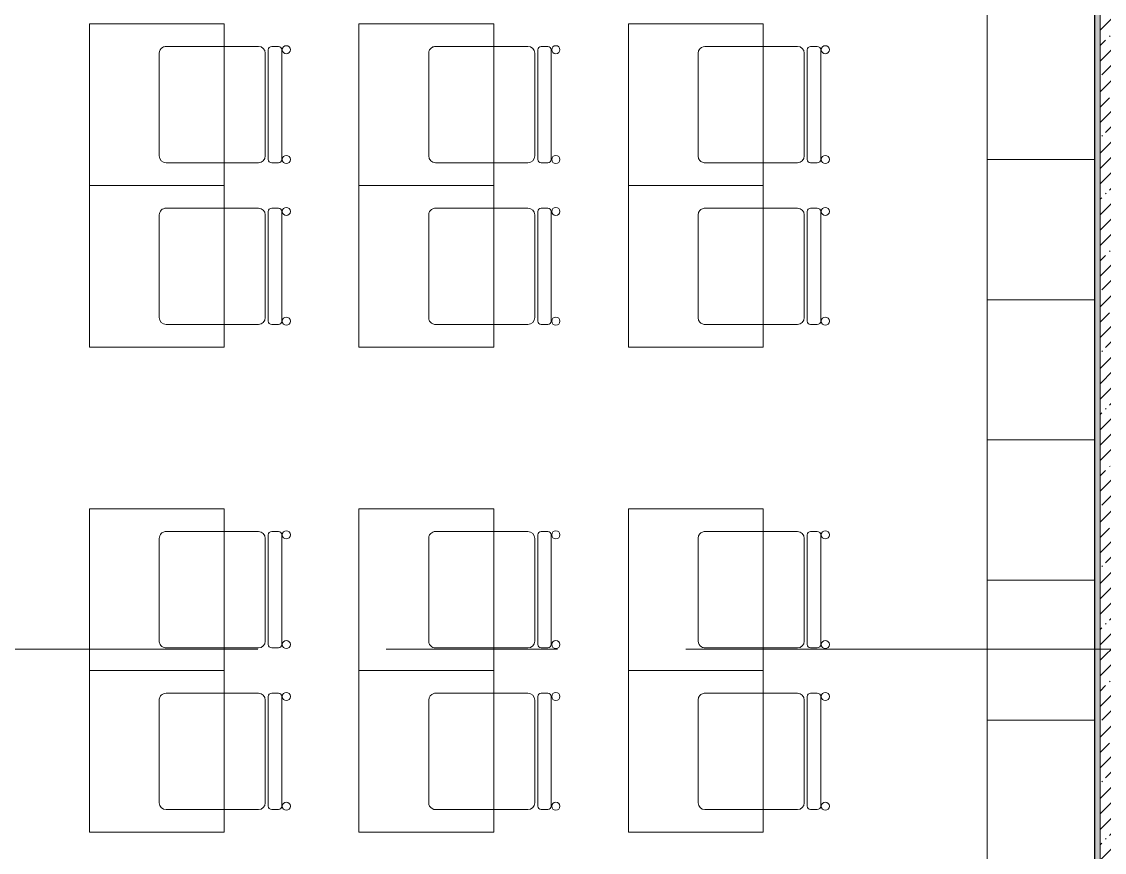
# Model space of a CAD drawing. Header units: millimetres. Extents: x 35111 to 235598, y -8553 to 29000.
# Drawn here: x 43407 to 47425, y 2845 to 5928 of the extents above; entities that cross this region are included whole.
import ezdxf

# ---------------------------------------------------------------- set-up
doc = ezdxf.new("R2010")
doc.units = ezdxf.units.MM
doc.linetypes.add('Осевая', pattern=[3175, 635, -476.25, 1587.5, -476.25])
for name, color, linetype, lineweight in [('A-WALL', 7, 'Continuous', 9), ('I-WALL', 7, 'Continuous', 9), ('Оси-2', 7, 'Осевая', 9)]:
    doc.layers.add(name, color=color, linetype=linetype, lineweight=lineweight)
doc.layers.add('A-WALL-FNSH-1', color=7, linetype='Continuous', lineweight=9, true_color=0x3c3c3c)
doc.layers.add('I-FURN-1', color=7, linetype='Continuous', lineweight=9, true_color=0xf0f0f0)

# ---------------------------------------------------------------- blocks, each defined once
blk = doc.blocks.new('Стол базовый прямоугольный - 1_7а-25476368-План размещения напольных электротехнических лючков и розеток 3 этажа в осях 12-23')
at = {"layer": 'I-FURN-1'}
for p, q in [((250, 300), (-250, 300)), ((-250, 300), (-250, -300)), ((250, -300), (250, 300)), ((-250, -300), (250, -300))]:
    blk.add_line(p, q, dxfattribs=at)
blk = doc.blocks.new('Стул Breuer - 1_9а-V69-План размещения напольных электротехнических лючков и розеток 3 этажа в осях 12-23')
at = {"layer": 'I-FURN-1'}
for p, q in [((190.5, 241.3), (-190.5, 241.3)), ((-215.9, 215.9), (-215.9, 0)), ((215.9, 0), (215.9, 215.9)), ((-215.9, 0), (-215.9, -127)), ((215.9, -127), (215.9, 0)), ((-190.5, -152.4), (190.5, -152.4)), ((-215.9, -176.2), (-215.9, -200.8)), ((203.2, -163.5), (-203.2, -163.5)), ((215.9, -200.8), (215.9, -176.2)), ((-203.2, -213.5), (203.2, -213.5))]:
    blk.add_line(p, q, dxfattribs=at)
for centre, radius, start, end in [((-190.5, 215.9), 25.4, 90, 180), ((190.5, 215.9), 25.4, 30, 90), ((190.5, 215.9), 25.4, 0, 30), ((-190.5, -127), 25.4, 180, 270), ((190.5, -127), 25.4, 270, 360), ((-203.2, -176.2), 12.7, 90, 180), ((-203.2, -200.8), 12.7, 180, 270), ((203.2, -176.2), 12.7, 360, 90), ((203.2, -200.8), 12.7, 270, 360), ((-203.5, -230.6), 15.1, 360, 180), ((-203.5, -230.6), 15.1, 180, 360), ((203.7, -230.6), 15.1, 360, 180), ((203.7, -230.6), 15.1, 180, 360)]:
    blk.add_arc(centre, radius, start, end, dxfattribs=at)
blk = doc.blocks.new('Стул Breuer - 1_9а-25403171-План размещения напольных электротехнических лючков и розеток 3 этажа в осях 12-23')
at = {"layer": 'I-FURN-1'}
for p, q in [((190.5, 241.3), (-190.5, 241.3)), ((-215.9, 215.9), (-215.9, 0)), ((215.9, 0), (215.9, 215.9)), ((-215.9, 0), (-215.9, -127)), ((215.9, -127), (215.9, 0)), ((-190.5, -152.4), (190.5, -152.4)), ((-215.9, -176.2), (-215.9, -200.8)), ((203.2, -163.5), (-203.2, -163.5)), ((215.9, -200.8), (215.9, -176.2)), ((-203.2, -213.5), (203.2, -213.5))]:
    blk.add_line(p, q, dxfattribs=at)
for centre, radius, start, end in [((-190.5, 215.9), 25.4, 90, 180), ((190.5, 215.9), 25.4, 0, 90), ((-190.5, -127), 25.4, 180, 270), ((190.5, -127), 25.4, 270, 360), ((-203.2, -176.2), 12.7, 90, 180), ((-203.2, -200.8), 12.7, 180, 270), ((203.2, -176.2), 12.7, 360, 90), ((203.2, -200.8), 12.7, 270, 360), ((-203.5, -230.6), 15.1, 360, 180), ((-203.5, -230.6), 15.1, 180, 360), ((203.7, -230.6), 15.1, 360, 180), ((203.7, -230.6), 15.1, 180, 360)]:
    blk.add_arc(centre, radius, start, end, dxfattribs=at)
blk = doc.blocks.new('Стул Breuer - 1_9а-V74-План размещения напольных электротехнических лючков и розеток 3 этажа в осях 12-23')
at = {"layer": 'I-FURN-1'}
for p, q in [((190.5, 241.3), (-190.5, 241.3)), ((-215.9, 215.9), (-215.9, 0)), ((215.9, 0), (215.9, 215.9)), ((-215.9, 0), (-215.9, -127)), ((215.9, -127), (215.9, 0)), ((-190.5, -152.4), (190.5, -152.4)), ((-215.9, -176.2), (-215.9, -200.8)), ((203.2, -163.5), (-203.2, -163.5)), ((215.9, -200.8), (215.9, -176.2)), ((-203.2, -213.5), (203.2, -213.5))]:
    blk.add_line(p, q, dxfattribs=at)
for centre, radius, start, end in [((-190.5, 215.9), 25.4, 90, 120), ((190.5, 215.9), 25.4, 45, 90), ((-190.5, 215.9), 25.4, 165, 180), ((-190.5, 215.9), 25.4, 120, 165), ((190.5, 215.9), 25.4, 30, 45), ((190.5, 215.9), 25.4, 0, 30), ((-190.5, -127), 25.4, 180, 270), ((190.5, -127), 25.4, 270, 360), ((-203.2, -176.2), 12.7, 90, 180), ((-203.2, -200.8), 12.7, 180, 270), ((203.2, -176.2), 12.7, 360, 90), ((203.2, -200.8), 12.7, 270, 360), ((-203.5, -230.6), 15.1, 360, 180), ((-203.5, -230.6), 15.1, 180, 360), ((203.7, -230.6), 15.1, 360, 180), ((203.7, -230.6), 15.1, 180, 360)]:
    blk.add_arc(centre, radius, start, end, dxfattribs=at)
blk = doc.blocks.new('Стул Breuer - 1_9а-V75-План размещения напольных электротехнических лючков и розеток 3 этажа в осях 12-23')
at = {"layer": 'I-FURN-1'}
for p, q in [((190.5, 241.3), (-190.5, 241.3)), ((-215.9, 215.9), (-215.9, 0)), ((215.9, 0), (215.9, 215.9)), ((-215.9, 0), (-215.9, -127)), ((215.9, -127), (215.9, 0)), ((-190.5, -152.4), (190.5, -152.4)), ((-215.9, -176.2), (-215.9, -200.8)), ((203.2, -163.5), (-203.2, -163.5)), ((215.9, -200.8), (215.9, -176.2)), ((-203.2, -213.5), (203.2, -213.5))]:
    blk.add_line(p, q, dxfattribs=at)
for centre, radius, start, end in [((-190.5, 215.9), 25.4, 90, 180), ((190.5, 215.9), 25.4, 60, 90), ((190.5, 215.9), 25.4, 45, 60), ((190.5, 215.9), 25.4, 0, 45), ((-190.5, -127), 25.4, 180, 270), ((190.5, -127), 25.4, 270, 360), ((-203.2, -176.2), 12.7, 90, 180), ((-203.2, -200.8), 12.7, 180, 270), ((203.2, -176.2), 12.7, 360, 90), ((203.2, -200.8), 12.7, 270, 360), ((-203.5, -230.6), 15.1, 360, 180), ((-203.5, -230.6), 15.1, 180, 360), ((203.7, -230.6), 15.1, 360, 180), ((203.7, -230.6), 15.1, 180, 360)]:
    blk.add_arc(centre, radius, start, end, dxfattribs=at)
blk = doc.blocks.new('Стул Breuer - 1_9а-V77-План размещения напольных электротехнических лючков и розеток 3 этажа в осях 12-23')
at = {"layer": 'I-FURN-1'}
for p, q in [((190.5, 241.3), (-190.5, 241.3)), ((-215.9, 215.9), (-215.9, 0)), ((215.9, 0), (215.9, 215.9)), ((-215.9, 0), (-215.9, -127)), ((215.9, -127), (215.9, 0)), ((-190.5, -152.4), (190.5, -152.4)), ((-215.9, -176.2), (-215.9, -200.8)), ((203.2, -163.5), (-203.2, -163.5)), ((215.9, -200.8), (215.9, -176.2)), ((-203.2, -213.5), (203.2, -213.5))]:
    blk.add_line(p, q, dxfattribs=at)
for centre, radius, start, end in [((-190.5, 215.9), 25.4, 90, 105), ((190.5, 215.9), 25.4, 75, 90), ((-190.5, 215.9), 25.4, 135, 180), ((-190.5, 215.9), 25.4, 120, 135), ((-190.5, 215.9), 25.4, 105, 120), ((190.5, 215.9), 25.4, 60, 75), ((190.5, 215.9), 25.4, 45, 60), ((190.5, 215.9), 25.4, 0, 45), ((-190.5, -127), 25.4, 180, 270), ((190.5, -127), 25.4, 270, 360), ((-203.2, -176.2), 12.7, 90, 180), ((-203.2, -200.8), 12.7, 180, 270), ((203.2, -176.2), 12.7, 360, 90), ((203.2, -200.8), 12.7, 270, 360), ((-203.5, -230.6), 15.1, 360, 180), ((-203.5, -230.6), 15.1, 180, 360), ((203.7, -230.6), 15.1, 360, 180), ((203.7, -230.6), 15.1, 180, 360)]:
    blk.add_arc(centre, radius, start, end, dxfattribs=at)
blk = doc.blocks.new('Стул Breuer - 1_9а-V78-План размещения напольных электротехнических лючков и розеток 3 этажа в осях 12-23')
at = {"layer": 'I-FURN-1'}
for p, q in [((190.5, 241.3), (-190.5, 241.3)), ((-215.9, 215.9), (-215.9, 0)), ((215.9, 0), (215.9, 215.9)), ((-215.9, 0), (-215.9, -127)), ((215.9, -127), (215.9, 0)), ((-190.5, -152.4), (190.5, -152.4)), ((-215.9, -176.2), (-215.9, -200.8)), ((203.2, -163.5), (-203.2, -163.5)), ((215.9, -200.8), (215.9, -176.2)), ((-203.2, -213.5), (203.2, -213.5))]:
    blk.add_line(p, q, dxfattribs=at)
for centre, radius, start, end in [((-190.5, 215.9), 25.4, 90, 120), ((190.5, 215.9), 25.4, 15, 90), ((-190.5, 215.9), 25.4, 120, 180), ((190.5, 215.9), 25.4, 0, 15), ((-190.5, -127), 25.4, 180, 270), ((190.5, -127), 25.4, 270, 360), ((-203.2, -176.2), 12.7, 90, 180), ((-203.2, -200.8), 12.7, 180, 270), ((203.2, -176.2), 12.7, 360, 90), ((203.2, -200.8), 12.7, 270, 360), ((-203.5, -230.6), 15.1, 360, 180), ((-203.5, -230.6), 15.1, 180, 360), ((203.7, -230.6), 15.1, 360, 180), ((203.7, -230.6), 15.1, 180, 360)]:
    blk.add_arc(centre, radius, start, end, dxfattribs=at)
blk = doc.blocks.new('Стул Breuer - 1_9а-V80-План размещения напольных электротехнических лючков и розеток 3 этажа в осях 12-23')
at = {"layer": 'I-FURN-1'}
for p, q in [((190.5, 241.3), (-190.5, 241.3)), ((-215.9, 215.9), (-215.9, 0)), ((215.9, 0), (215.9, 215.9)), ((-215.9, 0), (-215.9, -127)), ((215.9, -127), (215.9, 0)), ((-190.5, -152.4), (190.5, -152.4)), ((-215.9, -176.2), (-215.9, -200.8)), ((203.2, -163.5), (-203.2, -163.5)), ((215.9, -200.8), (215.9, -176.2)), ((-203.2, -213.5), (203.2, -213.5))]:
    blk.add_line(p, q, dxfattribs=at)
for centre, radius, start, end in [((-190.5, 215.9), 25.4, 90, 150), ((190.5, 215.9), 25.4, 75, 90), ((-190.5, 215.9), 25.4, 150, 180), ((190.5, 215.9), 25.4, 60, 75), ((190.5, 215.9), 25.4, 45, 60), ((190.5, 215.9), 25.4, 30, 45), ((190.5, 215.9), 25.4, 15, 30), ((190.5, 215.9), 25.4, 0, 15), ((-190.5, -127), 25.4, 180, 270), ((190.5, -127), 25.4, 270, 360), ((-203.2, -176.2), 12.7, 90, 180), ((-203.2, -200.8), 12.7, 180, 270), ((203.2, -176.2), 12.7, 360, 90), ((203.2, -200.8), 12.7, 270, 360), ((-203.5, -230.6), 15.1, 360, 180), ((-203.5, -230.6), 15.1, 180, 360), ((203.7, -230.6), 15.1, 360, 180), ((203.7, -230.6), 15.1, 180, 360)]:
    blk.add_arc(centre, radius, start, end, dxfattribs=at)
blk = doc.blocks.new('Стул Breuer - 1_9а-V81-План размещения напольных электротехнических лючков и розеток 3 этажа в осях 12-23')
at = {"layer": 'I-FURN-1'}
for p, q in [((190.5, 241.3), (-190.5, 241.3)), ((-215.9, 215.9), (-215.9, 0)), ((215.9, 0), (215.9, 215.9)), ((-215.9, 0), (-215.9, -127)), ((215.9, -127), (215.9, 0)), ((-190.5, -152.4), (190.5, -152.4)), ((-215.9, -176.2), (-215.9, -200.8)), ((203.2, -163.5), (-203.2, -163.5)), ((215.9, -200.8), (215.9, -176.2)), ((-203.2, -213.5), (203.2, -213.5))]:
    blk.add_line(p, q, dxfattribs=at)
for centre, radius, start, end in [((-190.5, 215.9), 25.4, 90, 180), ((190.5, 215.9), 25.4, 60, 90), ((190.5, 215.9), 25.4, 30, 60), ((190.5, 215.9), 25.4, 0, 30), ((-190.5, -127), 25.4, 180, 270), ((190.5, -127), 25.4, 270, 360), ((-203.2, -176.2), 12.7, 90, 180), ((-203.2, -200.8), 12.7, 180, 270), ((203.2, -176.2), 12.7, 360, 90), ((203.2, -200.8), 12.7, 270, 360), ((-203.5, -230.6), 15.1, 360, 180), ((-203.5, -230.6), 15.1, 180, 360), ((203.7, -230.6), 15.1, 360, 180), ((203.7, -230.6), 15.1, 180, 360)]:
    blk.add_arc(centre, radius, start, end, dxfattribs=at)
blk = doc.blocks.new('Стул Breuer - 1_9а-V82-План размещения напольных электротехнических лючков и розеток 3 этажа в осях 12-23')
at = {"layer": 'I-FURN-1'}
for p, q in [((190.5, 241.3), (-190.5, 241.3)), ((-215.9, 215.9), (-215.9, 0)), ((215.9, 0), (215.9, 215.9)), ((-215.9, 0), (-215.9, -127)), ((215.9, -127), (215.9, 0)), ((-190.5, -152.4), (190.5, -152.4)), ((-215.9, -176.2), (-215.9, -200.8)), ((203.2, -163.5), (-203.2, -163.5)), ((215.9, -200.8), (215.9, -176.2)), ((-203.2, -213.5), (203.2, -213.5))]:
    blk.add_line(p, q, dxfattribs=at)
for centre, radius, start, end in [((-190.5, 215.9), 25.4, 90, 105), ((190.5, 215.9), 25.4, 60, 90), ((-190.5, 215.9), 25.4, 165, 180), ((-190.5, 215.9), 25.4, 150, 165), ((-190.5, 215.9), 25.4, 135, 150), ((-190.5, 215.9), 25.4, 120, 135), ((-190.5, 215.9), 25.4, 105, 120), ((190.5, 215.9), 25.4, 0, 60), ((-190.5, -127), 25.4, 180, 270), ((190.5, -127), 25.4, 270, 360), ((-203.2, -176.2), 12.7, 90, 180), ((-203.2, -200.8), 12.7, 180, 270), ((203.2, -176.2), 12.7, 360, 90), ((203.2, -200.8), 12.7, 270, 360), ((-203.5, -230.6), 15.1, 360, 180), ((-203.5, -230.6), 15.1, 180, 360), ((203.7, -230.6), 15.1, 360, 180), ((203.7, -230.6), 15.1, 180, 360)]:
    blk.add_arc(centre, radius, start, end, dxfattribs=at)
blk = doc.blocks.new('Стул Breuer - 1_9а-V83-План размещения напольных электротехнических лючков и розеток 3 этажа в осях 12-23')
at = {"layer": 'I-FURN-1'}
for p, q in [((190.5, 241.3), (-190.5, 241.3)), ((-215.9, 215.9), (-215.9, 0)), ((215.9, 0), (215.9, 215.9)), ((-215.9, 0), (-215.9, -127)), ((215.9, -127), (215.9, 0)), ((-190.5, -152.4), (190.5, -152.4)), ((-215.9, -176.2), (-215.9, -200.8)), ((203.2, -163.5), (-203.2, -163.5)), ((215.9, -200.8), (215.9, -176.2)), ((-203.2, -213.5), (203.2, -213.5))]:
    blk.add_line(p, q, dxfattribs=at)
for centre, radius, start, end in [((-190.5, 215.9), 25.4, 90, 105), ((190.5, 215.9), 25.4, 60, 90), ((-190.5, 215.9), 25.4, 165, 180), ((-190.5, 215.9), 25.4, 135, 165), ((-190.5, 215.9), 25.4, 120, 135), ((-190.5, 215.9), 25.4, 105, 120), ((190.5, 215.9), 25.4, 30, 60), ((190.5, 215.9), 25.4, 0, 30), ((-190.5, -127), 25.4, 180, 270), ((190.5, -127), 25.4, 270, 360), ((-203.2, -176.2), 12.7, 90, 180), ((-203.2, -200.8), 12.7, 180, 270), ((203.2, -176.2), 12.7, 360, 90), ((203.2, -200.8), 12.7, 270, 360), ((-203.5, -230.6), 15.1, 360, 180), ((-203.5, -230.6), 15.1, 180, 360), ((203.7, -230.6), 15.1, 360, 180), ((203.7, -230.6), 15.1, 180, 360)]:
    blk.add_arc(centre, radius, start, end, dxfattribs=at)
blk = doc.blocks.new('Стул Breuer - 1_9а-V84-План размещения напольных электротехнических лючков и розеток 3 этажа в осях 12-23')
at = {"layer": 'I-FURN-1'}
for p, q in [((190.5, 241.3), (-190.5, 241.3)), ((-215.9, 215.9), (-215.9, 0)), ((215.9, 0), (215.9, 215.9)), ((-215.9, 0), (-215.9, -127)), ((215.9, -127), (215.9, 0)), ((-190.5, -152.4), (190.5, -152.4)), ((-215.9, -176.2), (-215.9, -200.8)), ((203.2, -163.5), (-203.2, -163.5)), ((215.9, -200.8), (215.9, -176.2)), ((-203.2, -213.5), (203.2, -213.5))]:
    blk.add_line(p, q, dxfattribs=at)
for centre, radius, start, end in [((-190.5, 215.9), 25.4, 90, 180), ((190.5, 215.9), 25.4, 60, 90), ((190.5, 215.9), 25.4, 45, 60), ((190.5, 215.9), 25.4, 15, 45), ((190.5, 215.9), 25.4, 0, 15), ((-190.5, -127), 25.4, 180, 270), ((190.5, -127), 25.4, 270, 360), ((-203.2, -176.2), 12.7, 90, 180), ((-203.2, -200.8), 12.7, 180, 270), ((203.2, -176.2), 12.7, 360, 90), ((203.2, -200.8), 12.7, 270, 360), ((-203.5, -230.6), 15.1, 360, 180), ((-203.5, -230.6), 15.1, 180, 360), ((203.7, -230.6), 15.1, 360, 180), ((203.7, -230.6), 15.1, 180, 360)]:
    blk.add_arc(centre, radius, start, end, dxfattribs=at)
blk = doc.blocks.new('шкаф 1_112 - шкаф 1_112-V174-План размещения напольных электротехнических лючков и розеток 3 этажа в осях 12-23')
at = {"layer": 'I-FURN-1'}
for p, q in [((-400, 6070), (-400, 0)), ((0, 0), (0, 6070)), ((-400, 5375), (-400, 4855)), ((-400, 4855), (-400, 5375)), ((0, 4855), (0, 5375)), ((0, 5375), (0, 4855)), ((-400, 4855), (0, 4855)), ((-400, 4855), (0, 4855)), ((0, 4855), (-400, 4855)), ((0, 4855), (-400, 4855)), ((-400, 4855), (-400, 4335)), ((-400, 4335), (-400, 4855)), ((-400, 4855), (0, 4855)), ((0, 4335), (0, 4855)), ((0, 4855), (0, 4335)), ((-400, 4335), (0, 4335)), ((0, 4335), (-400, 4335)), ((-400, 4335), (-400, 3815)), ((-400, 3815), (-400, 4335)), ((-400, 4335), (0, 4335)), ((-400, 4335), (0, 4335)), ((0, 4335), (-400, 4335)), ((0, 3815), (0, 4335)), ((0, 4335), (0, 3815)), ((-400, 3815), (0, 3815)), ((-400, 3815), (0, 3815)), ((0, 3815), (-400, 3815)), ((0, 3815), (-400, 3815)), ((-400, 3815), (-400, 3295)), ((-400, 3295), (-400, 3815)), ((-400, 3815), (0, 3815)), ((0, 3295), (0, 3815)), ((0, 3815), (0, 3295)), ((0, 3295), (-400, 3295)), ((0, 3295), (-400, 3295)), ((-400, 3295), (-400, 2775)), ((-400, 2775), (-400, 3295)), ((-400, 3295), (0, 3295)), ((-400, 3295), (0, 3295)), ((0, 3295), (-400, 3295)), ((0, 2775), (0, 3295)), ((0, 3295), (0, 2775)), ((0, 2775), (-400, 2775)), ((-400, 2775), (0, 2775)), ((0, 2775), (-400, 2775)), ((0, 2775), (-400, 2775)), ((-400, 2775), (-400, 2255)), ((-400, 2255), (-400, 2775)), ((-400, 2775), (0, 2775)), ((0, 2255), (0, 2775)), ((0, 2775), (0, 2255))]:
    blk.add_line(p, q, dxfattribs=at)

msp = doc.modelspace()

# ---------------------------------------------------------------- hatches: boundary and pattern name
at = {"layer": 'I-WALL'}
h = msp.add_hatch(dxfattribs=at)
h.set_pattern_fill('FP_17', color=256, style=0, pattern_type=2)
h.set_pattern_definition([(45, (0, 0), (-57.02463, 57.02463), []), (45, (57.025, 0), (-57.02463, 57.02463), [100.806, -20.161, 3.353, -16.808])])
h.paths.add_polyline_path([(47410, 400), (47630, 400), (47630, 7400), (47410, 7400), (47410, 590.2)])
h = msp.add_hatch(dxfattribs=at)
h.set_pattern_fill('FP_71', color=256, style=0, pattern_type=2)
h.set_pattern_definition([(0, (0, 0), (121.92, 30.48), [10.058, -81.382, 10.058, -81.382, -487.68]), (0, (0, 0), (121.92, 30.48), [-182.88, 10.058, -172.822, 10.058, -81.382, -213.36]), (0, (0, 0), (121.92, 30.48), [-457.2, 10.058, -50.902, 10.058, -142.342]), (120, (45.72, 15.24), (-87.356454, 90.345817), [10.058, -81.382, 10.058, -81.382, -487.68]), (120, (45.72, 15.24), (-87.356454, 90.345817), [-182.88, 10.058, -172.822, 10.058, -81.382, -213.36]), (120, (45.72, 15.24), (-87.356454, 90.345817), [-457.2, 10.058, -50.902, 10.058, -142.342]), (240, (60.96, 76.2), (-34.563546, -120.825817), [10.058, -81.382, 10.058, -81.382, -487.68]), (240, (60.96, 76.2), (-34.563546, -120.825817), [-182.88, 10.058, -172.822, 10.058, -81.382, -213.36]), (240, (60.96, 76.2), (-34.563546, -120.825817), [-457.2, 10.058, -50.902, 10.058, -142.342])])
h.paths.add_polyline_path([(47390, 140), (47410, 140), (47410, 7070), (47390, 7070), (47390, 141)])

# ---------------------------------------------------------------- linework, layer by layer
at = {"layer": 'A-WALL'}
for p, q in [((47410, 400), (47410, 7400)), ((47390, 100), (47390, 7050))]:
    msp.add_line(p, q, dxfattribs=at)
at = {"layer": 'A-WALL-FNSH-1'}
msp.add_line((47389, 7049), (47389, 140), dxfattribs=at)
at = {"layer": 'Оси-2'}
msp.add_line((38410.7, 3600), (82250, 3600), dxfattribs=at)

# ---------------------------------------------------------------- block references
at = {"layer": 'I-FURN-1'}
for name, p in [('шкаф 1_112 - шкаф 1_112-V174-План размещения напольных электротехнических лючков и розеток 3 этажа в осях 12-23', (47390, 561)), ('Стол базовый прямоугольный - 1_7а-25476368-План размещения напольных электротехнических лючков и розеток 3 этажа в осях 12-23', (43909.3, 5620.1)), ('Стол базовый прямоугольный - 1_7а-25476368-План размещения напольных электротехнических лючков и розеток 3 этажа в осях 12-23', (44909.3, 5620.1)), ('Стол базовый прямоугольный - 1_7а-25476368-План размещения напольных электротехнических лючков и розеток 3 этажа в осях 12-23', (45909.3, 5620.1)), ('Стол базовый прямоугольный - 1_7а-25476368-План размещения напольных электротехнических лючков и розеток 3 этажа в осях 12-23', (43909.3, 5020.1)), ('Стол базовый прямоугольный - 1_7а-25476368-План размещения напольных электротехнических лючков и розеток 3 этажа в осях 12-23', (44909.3, 5020.1)), ('Стол базовый прямоугольный - 1_7а-25476368-План размещения напольных электротехнических лючков и розеток 3 этажа в осях 12-23', (45909.3, 5020.1)), ('Стол базовый прямоугольный - 1_7а-25476368-План размещения напольных электротехнических лючков и розеток 3 этажа в осях 12-23', (43909.3, 3820.1)), ('Стол базовый прямоугольный - 1_7а-25476368-План размещения напольных электротехнических лючков и розеток 3 этажа в осях 12-23', (44909.3, 3820.1)), ('Стол базовый прямоугольный - 1_7а-25476368-План размещения напольных электротехнических лючков и розеток 3 этажа в осях 12-23', (45909.3, 3820.1)), ('Стол базовый прямоугольный - 1_7а-25476368-План размещения напольных электротехнических лючков и розеток 3 этажа в осях 12-23', (43909.3, 3220.1)), ('Стол базовый прямоугольный - 1_7а-25476368-План размещения напольных электротехнических лючков и розеток 3 этажа в осях 12-23', (44909.3, 3220.1)), ('Стол базовый прямоугольный - 1_7а-25476368-План размещения напольных электротехнических лючков и розеток 3 этажа в осях 12-23', (45909.3, 3220.1))]:
    msp.add_blockref(name, p, dxfattribs=at)
at = {"layer": 'I-FURN-1', "rotation": 89.99999999999959}
for name, p in [('Стул Breuer - 1_9а-V69-План размещения напольных электротехнических лючков и розеток 3 этажа в осях 12-23', (44159.3, 5620.1)), ('Стул Breuer - 1_9а-V84-План размещения напольных электротехнических лючков и розеток 3 этажа в осях 12-23', (45159.3, 5620.1)), ('Стул Breuer - 1_9а-V82-План размещения напольных электротехнических лючков и розеток 3 этажа в осях 12-23', (46159.3, 5620.1)), ('Стул Breuer - 1_9а-25403171-План размещения напольных электротехнических лючков и розеток 3 этажа в осях 12-23', (44159.3, 5020.1)), ('Стул Breuer - 1_9а-V83-План размещения напольных электротехнических лючков и розеток 3 этажа в осях 12-23', (45159.3, 5020.1)), ('Стул Breuer - 1_9а-V83-План размещения напольных электротехнических лючков и розеток 3 этажа в осях 12-23', (46159.3, 5020.1)), ('Стул Breuer - 1_9а-V74-План размещения напольных электротехнических лючков и розеток 3 этажа в осях 12-23', (44159.3, 3820.1)), ('Стул Breuer - 1_9а-V77-План размещения напольных электротехнических лючков и розеток 3 этажа в осях 12-23', (45159.3, 3820.1)), ('Стул Breuer - 1_9а-V80-План размещения напольных электротехнических лючков и розеток 3 этажа в осях 12-23', (46159.3, 3820.1)), ('Стул Breuer - 1_9а-V75-План размещения напольных электротехнических лючков и розеток 3 этажа в осях 12-23', (44159.3, 3220.1)), ('Стул Breuer - 1_9а-V78-План размещения напольных электротехнических лючков и розеток 3 этажа в осях 12-23', (45159.3, 3220.1)), ('Стул Breuer - 1_9а-V81-План размещения напольных электротехнических лючков и розеток 3 этажа в осях 12-23', (46159.3, 3220.1))]:
    msp.add_blockref(name, p, dxfattribs=at)

doc.saveas('drawing.dxf')
